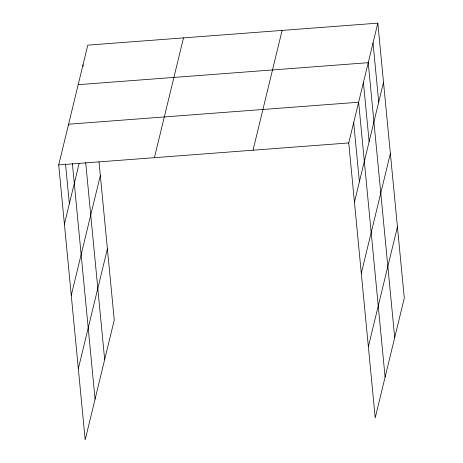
<?xml version="1.0" encoding="UTF-8"?>
<svg xmlns="http://www.w3.org/2000/svg" width="463" height="463" viewBox="0 0 463 463"><rect width="100%" height="100%" fill="white"/><g stroke="black" fill="none" stroke-linecap="round" stroke-linejoin="round"><path stroke-width="0.69" d="M99.024 161.853L114.257 320.055L85.18 439.85L58.708 164.938L87.785 45.142L377.82 23.15L404.292 298.062L375.215 417.858L348.743 142.945L377.82 23.15M64.409 224.121L79.092 163.624M71.261 295.313L100.338 175.518M78.322 368.658L107.399 248.862M154.422 157.68L183.498 37.885M253.035 150.203L282.106 30.408M354.444 202.128L383.52 82.333M361.296 273.32L390.373 153.525M368.363 346.665L397.439 226.87M78.189 84.677L368.224 62.684L394.696 337.591M58.708 164.938L348.743 142.945M373.022 42.914L378.722 102.103M363.426 82.449L369.127 141.632M385.1 377.125L358.628 102.219L68.593 124.211L68.732 125.635M353.686 122.579L359.386 181.768M82.987 64.907L83.126 66.336M85.69 162.554L104.661 359.583M72.373 163.427L95.065 399.118M65.503 163.827L69.352 203.761"/></g></svg>
